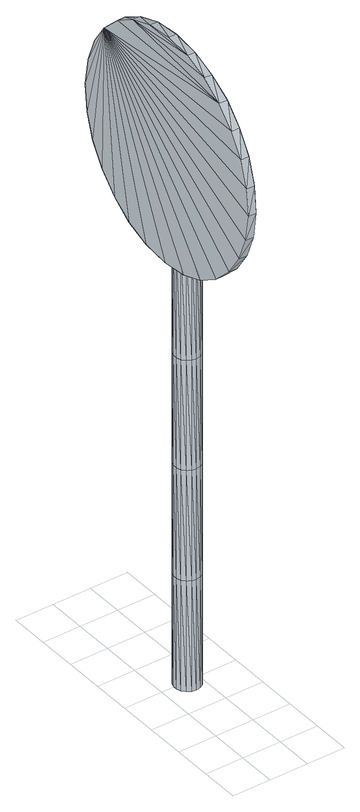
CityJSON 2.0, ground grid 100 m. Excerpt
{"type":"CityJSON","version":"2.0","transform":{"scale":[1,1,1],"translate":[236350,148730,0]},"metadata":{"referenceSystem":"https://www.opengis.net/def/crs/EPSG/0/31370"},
"CityObjects":{
"object1":{"type":"GenericCityObject","attributes":{"cluster":6,"mean_distance_to_centroid":0.116,"new_centroid_x":236307.26,"new_centroid_y":149105.08,"mean_distance_to_camera":8.2,"H1":0,"H2":0,"Z_final":108.11,"cluster2":-1,"proj_x":236304.93,"proj_y":149104.43,"id_line":53396,"bearing_l":344.37,"distance":2.41,"orientation":"right","G_obj":344.37},"geometry":[{"type":"MultiSurface","lod":"2","boundaries":[[[0,1,2]],[[2,1,3]],[[3,1,4]],[[4,1,5]],[[5,1,6]],[[1,7,6]],[[1,8,7]],[[1,9,8]],[[1,10,9]],[[1,11,10]],[[1,12,11]],[[1,13,12]],[[1,14,13]],[[15,14,1]],[[16,15,1]],[[17,16,1]],[[18,17,1]],[[0,18,1]],[[19,20,0]],[[19,0,2]],[[21,19,2]],[[21,2,3]],[[21,3,22]],[[22,3,4]],[[22,4,23]],[[23,4,5]],[[23,5,24]],[[24,5,6]],[[24,6,25]],[[25,6,7]],[[25,7,26]],[[26,7,8]],[[26,8,27]],[[8,9,27]],[[27,9,28]],[[9,10,28]],[[10,29,28]],[[10,11,29]],[[11,30,29]],[[11,12,30]],[[30,12,31]],[[31,12,13]],[[31,13,32]],[[32,13,14]],[[32,14,33]],[[33,14,15]],[[33,15,34]],[[34,15,16]],[[34,16,35]],[[35,16,17]],[[36,35,17]],[[18,36,17]],[[20,36,18]],[[20,18,0]],[[37,38,20]],[[37,20,19]],[[39,37,19]],[[21,39,19]],[[39,21,40]],[[40,21,22]],[[40,22,41]],[[41,22,23]],[[41,23,42]],[[42,23,24]],[[42,24,43]],[[43,24,25]],[[43,25,44]],[[44,25,26]],[[26,45,44]],[[26,27,45]],[[27,46,45]],[[27,28,46]],[[28,47,46]],[[28,29,47]],[[47,29,48]],[[29,30,48]],[[48,30,49]],[[49,30,31]],[[49,31,50]],[[50,31,32]],[[50,32,51]],[[51,32,33]],[[51,33,52]],[[52,33,34]],[[52,34,53]],[[53,34,35]],[[54,53,35]],[[54,35,36]],[[38,54,36]],[[38,36,20]],[[55,56,38]],[[55,38,37]],[[57,55,37]],[[57,37,39]],[[57,39,58]],[[58,39,40]],[[58,40,59]],[[59,40,41]],[[59,41,60]],[[60,41,42]],[[60,42,61]],[[61,42,43]],[[61,43,62]],[[62,43,44]],[[44,63,62]],[[44,45,63]],[[45,64,63]],[[45,46,64]],[[46,65,64]],[[46,47,65]],[[47,66,65]],[[47,48,66]],[[66,48,67]],[[67,48,49]],[[67,49,68]],[[68,49,50]],[[68,50,69]],[[69,50,51]],[[69,51,70]],[[70,51,52]],[[70,52,71]],[[71,52,53]],[[72,71,53]],[[72,53,54]],[[56,72,54]],[[56,54,38]],[[73,74,56]],[[73,56,55]],[[75,73,55]],[[75,55,57]],[[75,57,76]],[[76,57,58]],[[76,58,77]],[[77,58,59]],[[77,59,78]],[[78,59,60]],[[78,60,79]],[[79,60,61]],[[79,61,80]],[[80,61,62]],[[62,81,80]],[[62,63,81]],[[63,82,81]],[[63,64,82]],[[64,83,82]],[[64,65,83]],[[65,84,83]],[[65,66,84]],[[84,66,85]],[[85,66,67]],[[85,67,86]],[[86,67,68]],[[86,68,87]],[[87,68,69]],[[87,69,88]],[[88,69,70]],[[88,70,89]],[[89,70,71]],[[90,89,71]],[[90,71,72]],[[74,90,72]],[[74,72,56]],[[91,92,74]],[[91,74,73]],[[93,91,73]],[[93,73,75]],[[93,75,94]],[[94,75,76]],[[94,76,95]],[[95,76,77]],[[95,77,96]],[[96,77,78]],[[96,78,97]],[[97,78,79]],[[97,79,98]],[[98,79,80]],[[80,99,98]],[[80,81,99]],[[81,100,99]],[[81,82,100]],[[82,101,100]],[[82,83,101]],[[83,102,101]],[[83,84,102]],[[102,84,103]],[[103,84,85]],[[103,85,104]],[[104,85,86]],[[104,86,105]],[[105,86,87]],[[105,87,106]],[[106,87,88]],[[106,88,107]],[[107,88,89]],[[108,107,89]],[[108,89,90]],[[92,108,90]],[[92,90,74]],[[92,91,109]],[[91,93,109]],[[93,94,109]],[[94,95,109]],[[95,96,109]],[[109,96,97]],[[109,97,98]],[[109,98,99]],[[109,99,100]],[[109,100,101]],[[109,101,102]],[[109,102,103]],[[109,103,104]],[[105,109,104]],[[106,109,105]],[[107,109,106]],[[108,109,107]],[[92,109,108]],[[110,111,112]],[[113,112,114]],[[115,112,113]],[[116,112,115]],[[117,112,116]],[[118,112,117]],[[119,112,118]],[[120,112,119]],[[121,112,120]],[[122,112,121]],[[122,123,112]],[[123,110,112]],[[111,124,112]],[[124,125,112]],[[125,126,112]],[[126,127,112]],[[127,128,112]],[[128,129,112]],[[129,130,112]],[[130,131,112]],[[112,131,132]],[[131,133,132]],[[131,134,133]],[[133,134,135]],[[133,135,136]],[[135,137,136]],[[133,136,138]],[[136,139,138]],[[136,137,139]],[[137,140,139]],[[137,135,140]],[[135,141,140]],[[135,134,141]],[[134,142,141]],[[134,131,142]],[[131,143,142]],[[131,130,143]],[[143,130,144]],[[144,130,129]],[[144,129,145]],[[145,129,128]],[[145,128,146]],[[146,127,147]],[[147,127,126]],[[147,126,148]],[[148,126,125]],[[148,125,149]],[[149,125,124]],[[150,149,124]],[[150,124,111]],[[151,150,111]],[[151,111,110]],[[152,151,110]],[[152,110,123]],[[146,128,127]],[[153,123,122]],[[154,153,122]],[[154,122,121]],[[155,154,121]],[[155,121,120]],[[156,155,120]],[[156,120,119]],[[157,156,119]],[[157,119,118]],[[157,118,158]],[[158,118,117]],[[158,117,159]],[[153,152,123]],[[159,117,116]],[[159,116,160]],[[160,116,115]],[[160,115,161]],[[161,115,113]],[[161,113,162]],[[162,113,114]],[[162,114,163]],[[163,114,112]],[[163,112,164]],[[164,112,132]],[[132,165,164]],[[132,133,165]],[[133,138,165]],[[138,139,140]],[[161,162,163]],[[160,161,163]],[[159,160,163]],[[158,159,163]],[[157,158,163]],[[156,157,163]],[[155,156,163]],[[154,155,163]],[[153,154,163]],[[153,163,152]],[[152,163,151]],[[151,163,150]],[[150,163,149]],[[149,163,148]],[[148,163,147]],[[147,163,146]],[[146,163,145]],[[145,163,144]],[[144,163,143]],[[143,163,142]],[[163,164,142]],[[142,164,165]],[[142,165,141]],[[165,140,141]],[[165,138,140]],[[166,167,168]],[[168,167,169]],[[170,168,169]],[[170,169,171]],[[170,171,172]],[[172,171,173]],[[172,173,174]],[[174,173,175]],[[174,175,176]],[[176,175,177]],[[176,177,178]],[[178,177,179]],[[178,179,180]],[[180,179,181]],[[180,181,182]],[[182,181,183]],[[182,183,184]],[[184,183,185]],[[184,185,186]],[[186,185,187]],[[186,187,188]],[[188,187,189]],[[188,189,190]],[[190,189,191]],[[192,190,191]],[[192,191,193]],[[194,192,193]],[[194,193,195]],[[196,194,195]],[[196,195,197]],[[198,196,197]],[[198,197,199]],[[200,198,199]],[[200,199,201]],[[202,200,201]],[[202,201,203]],[[204,202,203]],[[204,203,205]],[[206,204,205]],[[206,205,207]],[[208,206,207]],[[208,207,209]],[[210,208,209]],[[210,209,211]],[[212,210,211]],[[212,211,213]],[[214,212,213]],[[214,213,215]],[[216,214,215]],[[216,215,217]],[[216,217,218]],[[218,217,219]],[[218,219,220]],[[220,219,221]],[[220,221,222]],[[222,221,223]],[[222,223,224]],[[224,223,225]],[[224,225,226]],[[226,225,227]],[[226,227,228]],[[228,227,229]],[[228,229,230]],[[230,229,231]],[[230,231,232]],[[232,231,233]],[[232,233,234]],[[234,233,235]],[[234,235,236]],[[236,235,237]],[[238,236,237]],[[238,237,239]],[[238,239,240]],[[240,239,241]],[[241,242,240]],[[241,243,242]],[[242,243,244]],[[244,243,245]],[[244,245,246]],[[246,245,247]],[[246,247,248]],[[248,247,249]],[[248,249,250]],[[250,249,251]],[[250,251,252]],[[252,251,253]],[[252,253,254]],[[254,253,255]],[[254,255,256]],[[256,255,257]],[[256,257,258]],[[258,257,259]],[[258,259,260]],[[260,259,261]],[[260,261,262]],[[262,261,263]],[[262,263,264]],[[264,263,265]],[[264,265,266]],[[266,265,267]],[[267,268,266]],[[267,269,268]],[[269,270,268]],[[269,271,270]],[[271,272,270]],[[271,273,272]],[[273,274,272]],[[273,275,274]],[[275,276,274]],[[275,277,276]],[[277,278,276]],[[277,279,278]],[[279,280,278]],[[279,281,280]],[[281,282,280]],[[281,283,282]],[[283,284,282]],[[283,285,284]],[[285,286,284]],[[285,287,286]],[[287,288,286]],[[287,289,288]],[[288,289,290]],[[290,289,291]],[[290,291,292]],[[292,291,293]],[[292,293,294]],[[294,293,295]],[[294,295,296]],[[296,295,297]],[[296,297,298]],[[298,297,299]],[[298,299,300]],[[300,299,301]],[[300,301,302]],[[302,301,303]],[[302,303,304]],[[304,303,305]],[[304,305,306]],[[306,305,307]],[[306,307,308]],[[308,307,309]],[[308,309,310]],[[310,309,311]],[[310,311,312]],[[312,311,313]],[[313,166,312]],[[313,167,166]],[[169,167,313]],[[169,313,171]],[[171,313,311]],[[173,171,311]],[[173,311,309]],[[175,173,309]],[[175,309,307]],[[177,175,307]],[[177,307,305]],[[179,177,305]],[[179,305,303]],[[181,179,303]],[[181,303,301]],[[183,181,301]],[[183,301,299]],[[183,299,297]],[[185,183,297]],[[185,297,295]],[[187,185,295]],[[187,295,293]],[[187,293,291]],[[189,187,291]],[[189,291,289]],[[189,289,287]],[[189,287,285]],[[191,189,285]],[[191,285,283]],[[193,191,283]],[[195,193,283]],[[195,283,281]],[[197,195,281]],[[199,197,281]],[[201,199,281]],[[201,281,279]],[[203,201,279]],[[205,203,279]],[[205,279,277]],[[205,277,207]],[[207,277,209]],[[209,277,275]],[[209,275,211]],[[211,275,273]],[[211,273,213]],[[213,273,271]],[[213,271,215]],[[215,271,269]],[[215,269,217]],[[217,269,219]],[[219,269,267]],[[219,267,221]],[[221,267,265]],[[221,265,223]],[[223,265,263]],[[223,263,225]],[[225,263,261]],[[225,261,227]],[[227,261,259]],[[227,259,229]],[[229,259,257]],[[229,257,255]],[[229,255,231]],[[231,255,253]],[[231,253,233]],[[233,253,251]],[[233,251,235]],[[251,249,235]],[[235,249,247]],[[235,247,237]],[[247,245,237]],[[237,245,243]],[[237,243,239]],[[239,243,241]],[[238,240,242]],[[168,312,166]],[[170,312,168]],[[170,310,312]],[[172,310,170]],[[172,308,310]],[[174,308,172]],[[174,306,308]],[[176,306,174]],[[176,304,306]],[[178,304,176]],[[178,302,304]],[[180,302,178]],[[180,300,302]],[[182,300,180]],[[182,298,300]],[[182,296,298]],[[184,296,182]],[[184,294,296]],[[186,294,184]],[[186,292,294]],[[186,290,292]],[[188,290,186]],[[188,288,290]],[[188,286,288]],[[188,284,286]],[[190,284,188]],[[190,282,284]],[[192,282,190]],[[194,282,192]],[[194,280,282]],[[196,280,194]],[[198,280,196]],[[200,280,198]],[[200,278,280]],[[202,278,200]],[[204,278,202]],[[204,276,278]],[[204,206,276]],[[206,208,276]],[[208,274,276]],[[208,210,274]],[[210,272,274]],[[210,212,272]],[[212,270,272]],[[212,214,270]],[[214,268,270]],[[214,216,268]],[[216,218,268]],[[218,266,268]],[[218,220,266]],[[220,264,266]],[[220,222,264]],[[222,262,264]],[[222,224,262]],[[224,260,262]],[[224,226,260]],[[226,258,260]],[[226,228,258]],[[228,256,258]],[[228,254,256]],[[228,230,254]],[[230,252,254]],[[230,232,252]],[[232,250,252]],[[232,234,250]],[[250,234,248]],[[234,246,248]],[[234,236,246]],[[246,236,244]],[[236,242,244]],[[236,238,242]],[[314,315,316]],[[316,315,317]],[[318,316,317]],[[318,317,319]],[[318,319,320]],[[320,319,321]],[[320,321,322]],[[322,321,323]],[[322,323,324]],[[324,323,325]],[[324,325,326]],[[326,325,327]],[[326,327,328]],[[328,327,329]],[[328,329,330]],[[330,329,331]],[[330,331,332]],[[332,331,333]],[[332,333,334]],[[334,333,335]],[[334,335,336]],[[336,335,337]],[[336,337,338]],[[338,337,339]],[[340,338,339]],[[340,339,341]],[[342,340,341]],[[342,341,343]],[[344,342,343]],[[344,343,345]],[[346,344,345]],[[346,345,347]],[[348,346,347]],[[348,347,349]],[[350,348,349]],[[350,349,351]],[[352,350,351]],[[352,351,353]],[[354,352,353]],[[354,353,355]],[[356,354,355]],[[356,355,357]],[[358,356,357]],[[358,357,359]],[[360,358,359]],[[360,359,361]],[[362,360,361]],[[362,361,363]],[[364,362,363]],[[364,363,365]],[[364,365,366]],[[366,365,367]],[[366,367,368]],[[368,367,369]],[[368,369,370]],[[370,369,371]],[[370,371,372]],[[372,371,373]],[[372,373,374]],[[374,373,375]],[[374,375,376]],[[376,375,377]],[[376,377,378]],[[378,377,379]],[[378,379,380]],[[380,379,381]],[[380,381,382]],[[382,381,383]],[[382,383,384]],[[384,383,385]],[[386,384,385]],[[386,385,387]],[[386,387,388]],[[388,387,389]],[[389,390,388]],[[389,391,390]],[[390,391,392]],[[392,391,393]],[[392,393,394]],[[394,393,395]],[[394,395,396]],[[396,395,397]],[[396,397,398]],[[398,397,399]],[[398,399,400]],[[400,399,401]],[[400,401,402]],[[402,401,403]],[[402,403,404]],[[404,403,405]],[[404,405,406]],[[406,405,407]],[[406,407,408]],[[408,407,409]],[[408,409,410]],[[410,409,411]],[[410,411,412]],[[412,411,413]],[[412,413,414]],[[414,413,415]],[[415,416,414]],[[415,417,416]],[[417,418,416]],[[417,419,418]],[[419,420,418]],[[419,421,420]],[[421,422,420]],[[421,423,422]],[[423,424,422]],[[423,425,424]],[[425,426,424]],[[425,427,426]],[[427,428,426]],[[427,429,428]],[[429,430,428]],[[429,431,430]],[[431,432,430]],[[431,433,432]],[[433,434,432]],[[433,435,434]],[[435,436,434]],[[435,437,436]],[[436,437,438]],[[438,437,439]],[[438,439,440]],[[440,439,441]],[[440,441,442]],[[442,441,443]],[[442,443,444]],[[444,443,445]],[[444,445,446]],[[446,445,447]],[[446,447,448]],[[448,447,449]],[[448,449,450]],[[450,449,451]],[[450,451,452]],[[452,451,453]],[[452,453,454]],[[454,453,455]],[[454,455,456]],[[456,455,457]],[[456,457,458]],[[458,457,459]],[[458,459,460]],[[460,459,461]],[[461,314,460]],[[461,315,314]],[[317,315,461]],[[317,461,319]],[[319,461,459]],[[321,319,459]],[[321,459,457]],[[323,321,457]],[[323,457,455]],[[325,323,455]],[[325,455,453]],[[327,325,453]],[[327,453,451]],[[329,327,451]],[[329,451,449]],[[331,329,449]],[[331,449,447]],[[331,447,445]],[[333,331,445]],[[333,445,443]],[[335,333,443]],[[335,443,441]],[[335,441,439]],[[337,335,439]],[[337,439,437]],[[337,437,435]],[[337,435,433]],[[339,337,433]],[[339,433,431]],[[341,339,431]],[[343,341,431]],[[343,431,429]],[[345,343,429]],[[347,345,429]],[[349,347,429]],[[349,429,427]],[[351,349,427]],[[353,351,427]],[[353,427,425]],[[353,425,355]],[[355,425,357]],[[357,425,423]],[[357,423,359]],[[359,423,421]],[[359,421,361]],[[361,421,419]],[[361,419,363]],[[363,419,417]],[[363,417,365]],[[365,417,367]],[[367,417,415]],[[367,415,369]],[[369,415,413]],[[369,413,371]],[[371,413,411]],[[371,411,373]],[[373,411,409]],[[373,409,375]],[[375,409,407]],[[375,407,377]],[[377,407,405]],[[377,405,403]],[[377,403,379]],[[379,403,401]],[[379,401,381]],[[381,401,399]],[[381,399,383]],[[399,397,383]],[[383,397,395]],[[383,395,385]],[[395,393,385]],[[385,393,391]],[[385,391,387]],[[387,391,389]],[[386,388,390]],[[316,460,314]],[[318,460,316]],[[318,458,460]],[[320,458,318]],[[320,456,458]],[[322,456,320]],[[322,454,456]],[[324,454,322]],[[324,452,454]],[[326,452,324]],[[326,450,452]],[[328,450,326]],[[328,448,450]],[[330,448,328]],[[330,446,448]],[[330,444,446]],[[332,444,330]],[[332,442,444]],[[334,442,332]],[[334,440,442]],[[334,438,440]],[[336,438,334]],[[336,436,438]],[[336,434,436]],[[336,432,434]],[[338,432,336]],[[338,430,432]],[[340,430,338]],[[342,430,340]],[[342,428,430]],[[344,428,342]],[[346,428,344]],[[348,428,346]],[[348,426,428]],[[350,426,348]],[[352,426,350]],[[352,424,426]],[[352,354,424]],[[354,356,424]],[[356,422,424]],[[356,358,422]],[[358,420,422]],[[358,360,420]],[[360,418,420]],[[360,362,418]],[[362,416,418]],[[362,364,416]],[[364,366,416]],[[366,414,416]],[[366,368,414]],[[368,412,414]],[[368,370,412]],[[370,410,412]],[[370,372,410]],[[372,408,410]],[[372,374,408]],[[374,406,408]],[[374,376,406]],[[376,404,406]],[[376,402,404]],[[376,378,402]],[[378,400,402]],[[378,380,400]],[[380,398,400]],[[380,382,398]],[[398,382,396]],[[382,394,396]],[[382,384,394]],[[394,384,392]],[[384,390,392]],[[384,386,390]]]}]}
},
"vertices":[
[66,330,2],[66,296,2],[78,327,2],[88,322,2],[95,313,2],[99,302,2],[99,290,2],[95,279,2],[88,270,2],[78,264,2],[66,262,2],[55,264,2],[45,270,2],[37,279,2],[33,290,2],[33,302,2],[37,313,2],[45,322,2],[55,327,2],[78,327,300],[66,330,300],[88,322,300],[95,313,300],[99,302,300],[99,290,300],[95,279,300],[88,270,300],[78,264,300],[66,262,300],[55,264,300],[45,270,300],[37,279,300],[33,290,300],[33,302,300],[37,313,300],[45,322,300],[55,327,300],[78,327,598],[66,330,598],[88,322,598],[95,313,598],[99,302,598],[99,290,598],[95,279,598],[88,270,598],[78,264,598],[66,262,598],[55,264,598],[45,270,598],[37,279,598],[33,290,598],[33,302,598],[37,313,598],[45,322,598],[55,327,598],[78,327,895],[66,330,895],[88,322,895],[95,313,895],[99,302,895],[99,290,895],[95,279,895],[88,270,895],[78,264,895],[66,262,895],[55,264,895],[45,270,895],[37,279,895],[33,290,895],[33,302,895],[37,313,895],[45,322,895],[55,327,895],[78,327,1193],[66,330,1193],[88,322,1193],[95,313,1193],[99,302,1193],[99,290,1193],[95,279,1193],[88,270,1193],[78,264,1193],[66,262,1193],[55,264,1193],[45,270,1193],[37,279,1193],[33,290,1193],[33,302,1193],[37,313,1193],[45,322,1193],[55,327,1193],[78,327,1491],[66,330,1491],[88,322,1491],[95,313,1491],[99,302,1491],[99,290,1491],[95,279,1491],[88,270,1491],[78,264,1491],[66,262,1491],[55,264,1491],[45,270,1491],[37,279,1491],[33,290,1491],[33,302,1491],[37,313,1491],[45,322,1491],[55,327,1491],[66,296,1491],[31,170,1185],[31,114,1221],[40,538,1645],[38,596,1525],[40,573,1589],[37,604,1456],[36,596,1387],[35,573,1324],[34,538,1268],[33,491,1221],[32,435,1185],[31,371,1162],[31,302,1154],[31,233,1162],[32,67,1268],[33,31,1324],[34,8,1387],[35,0,1456],[36,8,1525],[38,31,1589],[39,67,1645],[40,113,1692],[41,491,1692],[41,435,1727],[40,170,1727],[41,233,1750],[42,371,1750],[41,302,1758],[21,371,1750],[21,302,1758],[20,233,1750],[19,170,1728],[19,114,1692],[18,67,1645],[17,31,1589],[15,8,1526],[14,0,1457],[13,8,1387],[12,31,1324],[11,67,1268],[10,114,1221],[10,170,1185],[10,233,1163],[10,302,1155],[10,372,1163],[11,435,1185],[12,491,1221],[13,538,1268],[14,574,1324],[15,596,1387],[16,604,1457],[18,596,1526],[19,574,1589],[19,538,1645],[20,491,1692],[20,435,1728],[23,406,1304],[23,406,1265],[57,405,1304],[57,405,1265],[56,387,1304],[56,387,1265],[79,378,1304],[79,378,1265],[82,377,1304],[82,377,1265],[86,375,1304],[86,375,1265],[89,374,1304],[89,374,1265],[92,372,1304],[92,372,1265],[96,370,1304],[96,370,1265],[99,368,1304],[99,368,1265],[102,366,1304],[102,366,1265],[112,358,1304],[112,358,1265],[115,356,1304],[115,356,1265],[117,353,1304],[117,353,1265],[119,350,1304],[119,350,1265],[121,347,1304],[121,347,1265],[122,344,1304],[122,344,1265],[122,340,1304],[122,340,1265],[122,336,1304],[122,336,1265],[122,302,1304],[122,302,1265],[119,283,1304],[119,283,1265],[118,278,1304],[118,278,1265],[117,273,1304],[117,273,1265],[115,268,1304],[115,268,1265],[112,264,1304],[112,264,1265],[109,260,1304],[109,260,1265],[105,257,1304],[105,257,1265],[101,254,1304],[101,254,1265],[96,251,1304],[96,251,1265],[91,249,1304],[91,249,1265],[86,247,1304],[86,247,1265],[81,246,1304],[81,246,1265],[76,245,1304],[76,245,1265],[71,244,1304],[71,244,1265],[66,244,1304],[66,244,1265],[54,244,1304],[54,244,1265],[52,219,1304],[52,219,1265],[23,217,1304],[23,217,1265],[23,249,1304],[23,249,1265],[44,263,1304],[44,263,1265],[60,262,1304],[60,262,1265],[63,262,1304],[63,262,1265],[67,262,1304],[67,262,1265],[70,262,1304],[70,262,1265],[73,263,1304],[73,263,1265],[77,263,1304],[77,263,1265],[80,264,1304],[80,264,1265],[83,265,1304],[83,265,1265],[86,266,1304],[86,266,1265],[89,268,1304],[89,268,1265],[91,270,1304],[91,270,1265],[93,272,1304],[93,272,1265],[94,274,1304],[94,274,1265],[96,277,1304],[96,277,1265],[96,280,1304],[96,280,1265],[98,300,1304],[98,300,1265],[98,337,1304],[98,337,1265],[98,339,1304],[98,339,1265],[97,341,1304],[97,341,1265],[96,343,1304],[96,343,1265],[95,345,1304],[95,345,1265],[94,347,1304],[94,347,1265],[92,348,1304],[92,348,1265],[90,349,1304],[90,349,1265],[90,350,1304],[90,350,1265],[88,351,1304],[88,351,1265],[85,352,1304],[85,352,1265],[83,353,1304],[83,353,1265],[81,353,1304],[81,353,1265],[78,354,1304],[78,354,1265],[76,355,1304],[76,355,1265],[74,355,1304],[74,355,1265],[53,359,1304],[53,359,1265],[29,373,1304],[29,373,1265],[31,406,1473],[31,406,1434],[65,405,1473],[65,405,1434],[65,387,1473],[65,387,1434],[87,378,1473],[87,378,1434],[90,377,1473],[90,377,1434],[94,375,1473],[94,375,1434],[97,374,1473],[97,374,1434],[100,372,1473],[100,372,1434],[104,370,1473],[104,370,1434],[107,368,1473],[107,368,1434],[110,366,1473],[110,366,1434],[120,358,1473],[120,358,1434],[123,356,1473],[123,356,1434],[125,353,1473],[125,353,1434],[127,350,1473],[127,350,1434],[129,347,1473],[129,347,1434],[130,344,1473],[130,344,1434],[130,340,1473],[130,340,1434],[131,336,1473],[131,336,1434],[130,302,1473],[130,302,1434],[127,283,1473],[127,283,1434],[126,278,1473],[126,278,1434],[125,273,1473],[125,273,1434],[123,268,1473],[123,268,1434],[120,264,1473],[120,264,1434],[117,260,1473],[117,260,1434],[113,257,1473],[113,257,1434],[109,254,1473],[109,254,1434],[104,251,1473],[104,251,1434],[99,249,1473],[99,249,1434],[94,247,1473],[94,247,1434],[89,246,1473],[89,246,1434],[84,245,1473],[84,245,1434],[79,244,1473],[79,244,1434],[74,244,1473],[74,244,1434],[62,244,1473],[62,244,1434],[60,219,1473],[60,219,1434],[31,217,1473],[31,217,1434],[31,249,1473],[31,249,1434],[52,263,1473],[52,263,1434],[68,262,1473],[68,262,1434],[71,262,1473],[71,262,1434],[75,262,1473],[75,262,1434],[78,262,1473],[78,262,1434],[81,263,1473],[81,263,1434],[85,263,1473],[85,263,1434],[88,264,1473],[88,264,1434],[91,265,1473],[91,265,1434],[94,266,1473],[94,266,1434],[97,268,1473],[97,268,1434],[99,270,1473],[99,270,1434],[101,272,1473],[101,272,1434],[103,274,1473],[103,274,1434],[104,277,1473],[104,277,1434],[104,280,1473],[104,280,1434],[106,300,1473],[106,300,1434],[106,337,1473],[106,337,1434],[106,339,1473],[106,339,1434],[105,341,1473],[105,341,1434],[104,343,1473],[104,343,1434],[103,345,1473],[103,345,1434],[102,347,1473],[102,347,1434],[100,348,1473],[100,348,1434],[98,349,1473],[98,349,1434],[98,350,1473],[98,350,1434],[96,351,1473],[96,351,1434],[94,352,1473],[94,352,1434],[91,353,1473],[91,353,1434],[89,353,1473],[89,353,1434],[87,354,1473],[87,354,1434],[84,355,1473],[84,355,1434],[82,355,1473],[82,355,1434],[61,359,1473],[61,359,1434],[37,373,1473],[37,373,1434]
]}
